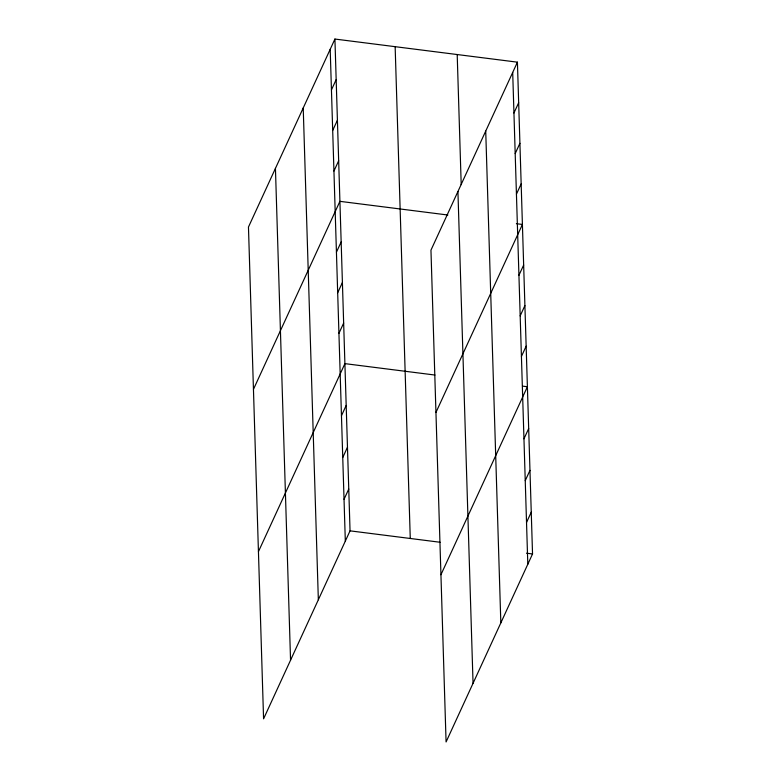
<?xml version="1.0" encoding="UTF-8"?>
<svg xmlns="http://www.w3.org/2000/svg" width="781" height="781" viewBox="0 0 781 781"><rect width="100%" height="100%" fill="white"/><g stroke="black" fill="none" stroke-linecap="round" stroke-linejoin="round"><path stroke-width="1.17" d="M334.922 39.05L248.465 227.037L263.578 718.832L350.044 530.846L334.922 39.05L517.422 62.168L532.535 553.963L446.078 741.95L430.956 250.154L517.422 62.168M331.447 89.903L336.172 79.623M332.696 130.476L337.421 120.196M333.946 171.049L338.671 160.769M253.454 389.329L339.911 201.342L447.864 215.019M336.435 252.195L341.16 241.915M337.685 292.768L342.41 282.488M338.934 333.341L343.66 323.061M258.443 551.63L344.909 363.634L434.958 375.046M341.463 415.717L346.188 405.437M342.752 457.52L347.477 447.24M513.937 113.011L518.672 102.741M344.03 499.323L348.756 489.043M515.187 153.584L519.912 143.314M516.436 194.157L521.161 183.886M435.944 412.446L522.411 224.459L516.387 223.698M518.926 275.303L523.66 265.032M520.175 315.875L524.9 305.605M521.425 356.458L526.15 346.178M440.933 574.738L527.4 386.751L522.577 386.136M523.953 438.834L528.688 428.554M525.242 480.637L529.967 470.357M526.531 522.44L531.256 512.16M350.044 530.846L440.094 542.258M526.521 553.202L532.535 553.963M512.697 72.438L527.81 564.233M485.723 131.081L500.836 622.887M457.197 54.533L461.2 184.609M457.93 191.511L473.052 683.307M395.147 46.675L410.269 538.48M330.197 49.33L345.319 541.126M303.223 107.973L318.345 599.769M275.439 168.393L290.552 660.189"/></g></svg>
